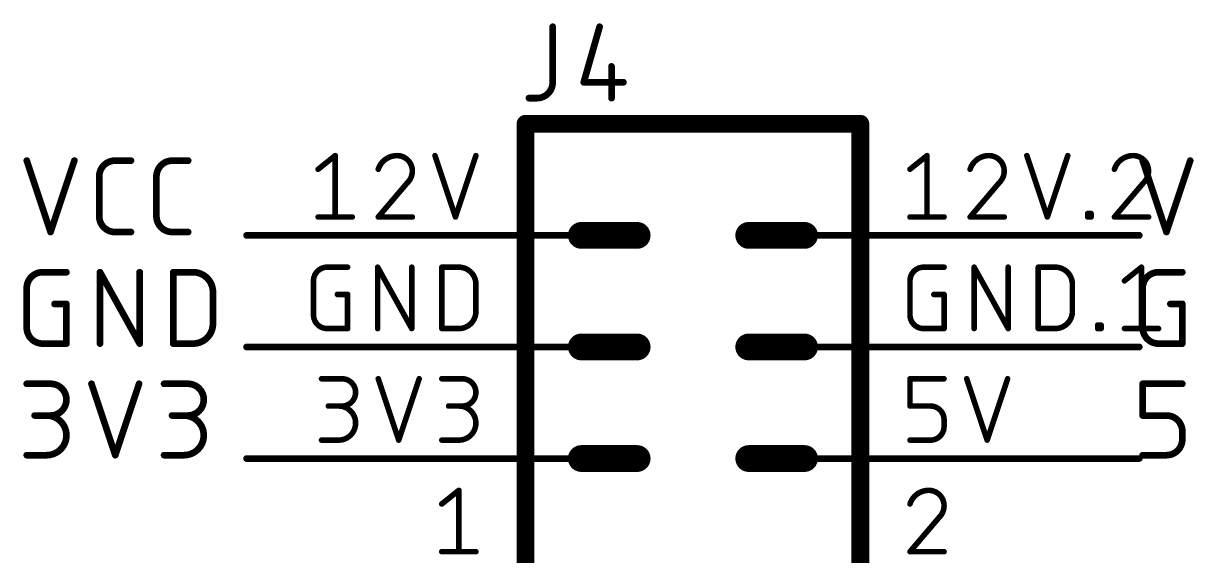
# Model space of a CAD drawing. Extents: x 13 to 226, y 41 to 152.
# Drawn here: x 15.24 to 41.88, y 94.31 to 106.43 of the extents above; entities that cross this region are included whole.
import ezdxf

# ---------------------------------------------------------------- set-up
doc = ezdxf.new("R2010")
doc.units = 0
for name, color, linetype in [('91', 122, 'CONTINUOUS'), ('94', 12, 'CONTINUOUS'), ('95', 251, 'CONTINUOUS')]:
    doc.layers.add(name, color=color, linetype=linetype)

msp = doc.modelspace()

# ---------------------------------------------------------------- linework, layer by layer
at = {"layer": '91', "const_width": 0.1524}
for points in [[(22.86, 101.6), (20.32, 101.6)], [(38.1, 101.6), (40.64, 101.6)], [(22.86, 99.06), (20.32, 99.06)], [(38.1, 99.06), (40.64, 99.06)], [(22.86, 96.52), (20.32, 96.52)], [(38.1, 96.52), (40.64, 96.52)]]:
    msp.add_lwpolyline(points, dxfattribs=at)
at = {"layer": '91', "const_width": 0.0762}
for points in [[(20.32, 101.6381, 1), (20.32, 101.5619)], [(22.86, 101.5619, 1), (22.86, 101.6381)], [(38.1, 101.6381, 1), (38.1, 101.5619)], [(40.64, 101.5619, 1), (40.64, 101.6381)], [(20.32, 99.0981, 1), (20.32, 99.0219)], [(22.86, 99.0219, 1), (22.86, 99.0981)], [(38.1, 99.0981, 1), (38.1, 99.0219)], [(40.64, 99.0219, 1), (40.64, 99.0981)], [(20.32, 96.5581, 1), (20.32, 96.4819)], [(22.86, 96.4819, 1), (22.86, 96.5581)], [(38.1, 96.5581, 1), (38.1, 96.4819)], [(40.64, 96.4819, 1), (40.64, 96.5581)]]:
    msp.add_lwpolyline(points, format="xyb", dxfattribs=at)
at = {"layer": '94'}
for points, const_width in [([(26.67, 104.14), (34.29, 104.14)], 0.4064), ([(26.67, 104.14), (26.67, 43.18)], 0.4064), ([(34.29, 43.18), (34.29, 104.14)], 0.4064), ([(29.21, 101.6), (27.94, 101.6)], 0.6096), ([(31.75, 101.6), (33.02, 101.6)], 0.6096), ([(22.86, 101.6), (27.94, 101.6)], 0.1524), ([(38.1, 101.6), (33.02, 101.6)], 0.1524), ([(29.21, 99.06), (27.94, 99.06)], 0.6096), ([(31.75, 99.06), (33.02, 99.06)], 0.6096), ([(22.86, 99.06), (27.94, 99.06)], 0.1524), ([(38.1, 99.06), (33.02, 99.06)], 0.1524), ([(29.21, 96.52), (27.94, 96.52)], 0.6096), ([(31.75, 96.52), (33.02, 96.52)], 0.6096), ([(22.86, 96.52), (27.94, 96.52)], 0.1524), ([(38.1, 96.52), (33.02, 96.52)], 0.1524)]:
    msp.add_lwpolyline(points, dxfattribs=dict(at, const_width=const_width))
for points, const_width in [([(26.67, 104.2416, 1), (26.67, 104.0384)], 0.2032), ([(26.7716, 104.14, 1), (26.5684, 104.14)], 0.2032), ([(34.3916, 104.14, 1), (34.1884, 104.14)], 0.2032), ([(34.29, 104.0384, 1), (34.29, 104.2416)], 0.2032), ([(27.94, 101.7524, 1), (27.94, 101.4476)], 0.3048), ([(29.21, 101.4476, 1), (29.21, 101.7524)], 0.3048), ([(31.75, 101.7524, 1), (31.75, 101.4476)], 0.3048), ([(33.02, 101.4476, 1), (33.02, 101.7524)], 0.3048), ([(22.86, 101.6381, 1), (22.86, 101.5619)], 0.0762), ([(27.94, 101.5619, 1), (27.94, 101.6381)], 0.0762), ([(33.02, 101.6381, 1), (33.02, 101.5619)], 0.0762), ([(38.1, 101.5619, 1), (38.1, 101.6381)], 0.0762), ([(27.94, 99.2124, 1), (27.94, 98.9076)], 0.3048), ([(29.21, 98.9076, 1), (29.21, 99.2124)], 0.3048), ([(31.75, 99.2124, 1), (31.75, 98.9076)], 0.3048), ([(33.02, 98.9076, 1), (33.02, 99.2124)], 0.3048), ([(22.86, 99.0981, 1), (22.86, 99.0219)], 0.0762), ([(27.94, 99.0219, 1), (27.94, 99.0981)], 0.0762), ([(33.02, 99.0981, 1), (33.02, 99.0219)], 0.0762), ([(38.1, 99.0219, 1), (38.1, 99.0981)], 0.0762), ([(27.94, 96.6724, 1), (27.94, 96.3676)], 0.3048), ([(29.21, 96.3676, 1), (29.21, 96.6724)], 0.3048), ([(31.75, 96.6724, 1), (31.75, 96.3676)], 0.3048), ([(33.02, 96.3676, 1), (33.02, 96.6724)], 0.3048), ([(22.86, 96.5581, 1), (22.86, 96.4819)], 0.0762), ([(27.94, 96.4819, 1), (27.94, 96.5581)], 0.0762), ([(33.02, 96.5581, 1), (33.02, 96.4819)], 0.0762), ([(38.1, 96.4819, 1), (38.1, 96.5581)], 0.0762)]:
    msp.add_lwpolyline(points, format="xyb", dxfattribs=dict(at, const_width=const_width))
at = {"layer": '95'}
for points, const_width in [([(27.2881, 106.3498), (27.2881, 105.0854)], 0.1524), ([(28.356, 106.3498), (27.9948, 105.0854)], 0.1524), ([(28.6269, 105.4467), (28.6269, 104.7242)], 0.1524), ([(27.9948, 105.0854), (28.8979, 105.0854)], 0.1524), ([(26.9268, 104.7242), (26.7462, 104.7242)], 0.1524), ([(15.3162, 103.3018), (15.8581, 101.6762)], 0.1524), ([(15.8581, 101.6762), (16.3999, 103.3018)], 0.1524), ([(17.3269, 103.3018), (17.6882, 103.3018)], 0.1524), ([(18.6295, 103.3018), (18.9908, 103.3018)], 0.1524), ([(21.9483, 103.1057), (22.3363, 103.4161)], 0.127), ([(22.3363, 103.4161), (22.3363, 102.0191)], 0.127), ([(24.6084, 103.4161), (25.074, 102.0191)], 0.127), ([(25.074, 102.0191), (25.5397, 103.4161)], 0.127), ([(35.4203, 103.1057), (35.8084, 103.4161)], 0.127), ([(35.8084, 103.4161), (35.8084, 102.0191)], 0.127), ([(38.0804, 103.4161), (38.5461, 102.0191)], 0.127), ([(38.5461, 102.0191), (39.0117, 103.4161)], 0.127), ([(40.7162, 103.3018), (41.2581, 101.6762)], 0.1524), ([(41.2581, 101.6762), (41.7999, 103.3018)], 0.1524), ([(16.9657, 102.0374), (16.9657, 102.9406)], 0.1524), ([(18.2683, 102.0374), (18.2683, 102.9406)], 0.1524), ([(23.9768, 102.7952), (23.3171, 102.0191)], 0.127), ([(37.4488, 102.7952), (36.7892, 102.0191)], 0.127), ([(40.7341, 102.7952), (40.0744, 102.0191)], 0.127), ([(21.9483, 102.0191), (22.7244, 102.0191)], 0.127), ([(23.3171, 102.0191), (24.0932, 102.0191)], 0.127), ([(35.4203, 102.0191), (36.1964, 102.0191)], 0.127), ([(36.7892, 102.0191), (37.5653, 102.0191)], 0.127), ([(39.4655, 102.0191), (39.4655, 102.0967)], 0.127), ([(39.4655, 102.0967), (39.5431, 102.0967)], 0.127), ([(39.5431, 102.0191), (39.4655, 102.0191)], 0.127), ([(39.5431, 102.0967), (39.5431, 102.0191)], 0.127), ([(40.0744, 102.0191), (40.8505, 102.0191)], 0.127), ([(17.6882, 101.6762), (17.3269, 101.6762)], 0.1524), ([(18.9908, 101.6762), (18.6295, 101.6762)], 0.1524), ([(15.6774, 100.7618), (16.2193, 100.7618)], 0.1524), ([(16.9835, 99.1362), (16.9835, 100.7618)], 0.1524), ([(16.9835, 100.7618), (17.8866, 99.1362)], 0.1524), ([(17.8866, 99.1362), (17.8866, 100.7618)], 0.1524), ([(18.6509, 99.1362), (18.6509, 100.7618)], 0.1524), ([(18.6509, 100.7618), (19.1024, 100.7618)], 0.1524), ([(22.1538, 100.8761), (22.6195, 100.8761)], 0.127), ([(23.3035, 99.4791), (23.3035, 100.8761)], 0.127), ([(23.3035, 100.8761), (24.0796, 99.4791)], 0.127), ([(24.0796, 99.4791), (24.0796, 100.8761)], 0.127), ([(24.7636, 99.4791), (24.7636, 100.8761)], 0.127), ([(24.7636, 100.8761), (25.1516, 100.8761)], 0.127), ([(35.7307, 100.8761), (36.1964, 100.8761)], 0.127), ([(36.8804, 99.4791), (36.8804, 100.8761)], 0.127), ([(36.8804, 100.8761), (37.6565, 99.4791)], 0.127), ([(37.6565, 99.4791), (37.6565, 100.8761)], 0.127), ([(38.3405, 99.4791), (38.3405, 100.8761)], 0.127), ([(38.3405, 100.8761), (38.7286, 100.8761)], 0.127), ([(40.3025, 100.5657), (40.6906, 100.8761)], 0.127), ([(40.6906, 100.8761), (40.6906, 99.4791)], 0.127), ([(41.0774, 100.7618), (41.6193, 100.7618)], 0.1524), ([(15.3162, 99.4974), (15.3162, 100.4006)], 0.1524), ([(21.8434, 99.7895), (21.8434, 100.5657)], 0.127), ([(25.5397, 100.488), (25.5397, 99.8672)], 0.127), ([(35.4203, 99.7895), (35.4203, 100.5657)], 0.127), ([(39.1166, 100.488), (39.1166, 99.8672)], 0.127), ([(40.7162, 99.4974), (40.7162, 100.4006)], 0.1524), ([(19.554, 100.3102), (19.554, 99.5878)], 0.1524), ([(22.3866, 100.2552), (22.6195, 100.2552)], 0.127), ([(22.6195, 100.2552), (22.6195, 99.4791)], 0.127), ([(35.9636, 100.2552), (36.1964, 100.2552)], 0.127), ([(36.1964, 100.2552), (36.1964, 99.4791)], 0.127), ([(15.9484, 100.0393), (16.2193, 100.0393)], 0.1524), ([(16.2193, 100.0393), (16.2193, 99.1362)], 0.1524), ([(41.3484, 100.0393), (41.6193, 100.0393)], 0.1524), ([(41.6193, 100.0393), (41.6193, 99.1362)], 0.1524), ([(39.6936, 99.4791), (39.6936, 99.5567)], 0.127), ([(39.6936, 99.5567), (39.7712, 99.5567)], 0.127), ([(39.7712, 99.5567), (39.7712, 99.4791)], 0.127), ([(22.6195, 99.4791), (22.1538, 99.4791)], 0.127), ([(25.1516, 99.4791), (24.7636, 99.4791)], 0.127), ([(36.1964, 99.4791), (35.7307, 99.4791)], 0.127), ([(38.7286, 99.4791), (38.3405, 99.4791)], 0.127), ([(39.7712, 99.4791), (39.6936, 99.4791)], 0.127), ([(40.3025, 99.4791), (41.0787, 99.4791)], 0.127), ([(16.2193, 99.1362), (15.6774, 99.1362)], 0.1524), ([(19.1024, 99.1362), (18.6509, 99.1362)], 0.1524), ([(41.6193, 99.1362), (41.0774, 99.1362)], 0.1524), ([(15.3162, 98.2218), (15.8581, 98.2218)], 0.1524), ([(16.789, 98.2218), (17.3309, 96.5962)], 0.1524), ([(17.3309, 96.5962), (17.8727, 98.2218)], 0.1524), ([(18.4424, 98.2218), (18.9843, 98.2218)], 0.1524), ([(22.0259, 98.3361), (22.4916, 98.3361)], 0.127), ([(23.3171, 98.3361), (23.7828, 96.9391)], 0.127), ([(23.7828, 96.9391), (24.2485, 98.3361)], 0.127), ([(24.7636, 98.3361), (25.2293, 98.3361)], 0.127), ([(35.4203, 97.7152), (35.4203, 98.3361)], 0.127), ([(35.4203, 98.3361), (36.1964, 98.3361)], 0.127), ([(36.7115, 98.3361), (37.1772, 96.9391)], 0.127), ([(37.1772, 96.9391), (37.6429, 98.3361)], 0.127), ([(40.7162, 97.4993), (40.7162, 98.2218)], 0.1524), ([(40.7162, 98.2218), (41.6193, 98.2218)], 0.1524), ([(22.4916, 97.7152), (22.1811, 97.7152)], 0.127), ([(25.2293, 97.7152), (24.9188, 97.7152)], 0.127), ([(35.886, 97.7152), (35.4203, 97.7152)], 0.127), ([(15.8581, 97.4993), (15.4968, 97.4993)], 0.1524), ([(18.9843, 97.4993), (18.6231, 97.4993)], 0.1524), ([(41.2581, 97.4993), (40.7162, 97.4993)], 0.1524), ([(36.1964, 97.2495), (36.1964, 97.4048)], 0.127), ([(22.0259, 96.9391), (22.4139, 96.9391)], 0.127), ([(24.7636, 96.9391), (25.1516, 96.9391)], 0.127), ([(35.4203, 96.9391), (35.886, 96.9391)], 0.127), ([(41.6193, 96.9574), (41.6193, 97.1381)], 0.1524), ([(15.3162, 96.5962), (15.7678, 96.5962)], 0.1524), ([(18.4424, 96.5962), (18.894, 96.5962)], 0.1524), ([(40.7162, 96.5962), (41.2581, 96.5962)], 0.1524), ([(24.7636, 95.4857), (25.1516, 95.7961)], 0.127), ([(25.1516, 95.7961), (25.1516, 94.3991)], 0.127), ([(36.08, 95.1752), (35.4203, 94.3991)], 0.127), ([(24.7636, 94.3991), (25.5397, 94.3991)], 0.127), ([(35.4203, 94.3991), (36.1964, 94.3991)], 0.127)]:
    msp.add_lwpolyline(points, dxfattribs=dict(at, const_width=const_width))
for points, const_width in [([(27.3262, 106.3498, 1), (27.25, 106.3498)], 0.0762), ([(28.3926, 106.3393, 1), (28.3194, 106.3603)], 0.0762), ([(28.665, 105.4467, 1), (28.5888, 105.4467)], 0.0762), ([(26.9268, 104.7242, 0.4142), (27.2881, 105.0854)], 0.1524), ([(27.3262, 105.0854, 1), (27.25, 105.0854)], 0.0762), ([(27.25, 105.0854, 1), (27.3262, 105.0854)], 0.0762), ([(27.9581, 105.0959, 1), (28.0314, 105.075)], 0.0762), ([(27.9948, 105.1235, 1), (27.9948, 105.0473)], 0.0762), ([(28.8979, 105.0473, 1), (28.8979, 105.1235)], 0.0762), ([(26.7462, 104.7623, 1), (26.7462, 104.6861)], 0.0762), ([(26.9268, 104.7623, 1), (26.9268, 104.6861)], 0.0762), ([(26.9268, 104.6861, 1), (26.9268, 104.7623)], 0.0762), ([(28.5888, 104.7242, 1), (28.665, 104.7242)], 0.0762), ([(15.3523, 103.3138, 1), (15.2801, 103.2898)], 0.0762), ([(16.4361, 103.2898, 1), (16.3638, 103.3138)], 0.0762), ([(17.3269, 103.3018, 0.4142), (16.9657, 102.9406)], 0.1524), ([(17.3269, 103.3399, 1), (17.3269, 103.2637)], 0.0762), ([(17.3269, 103.2637, 1), (17.3269, 103.3399)], 0.0762), ([(17.6882, 103.2637, 1), (17.6882, 103.3399)], 0.0762), ([(18.6295, 103.3018, 0.4142), (18.2683, 102.9406)], 0.1524), ([(18.6295, 103.3399, 1), (18.6295, 103.2637)], 0.0762), ([(18.6295, 103.2637, 1), (18.6295, 103.3399)], 0.0762), ([(18.9908, 103.2637, 1), (18.9908, 103.3399)], 0.0762), ([(22.3681, 103.4161, 1), (22.3046, 103.4161)], 0.0635), ([(22.3562, 103.3913, 1), (22.3165, 103.4409)], 0.0635), ([(23.744, 103.4161, 0.3252), (23.3171, 103.1057)], 0.127), ([(23.744, 103.4479, 1), (23.744, 103.3843)], 0.0635), ([(24.0932, 103.0669, 0.4142), (23.744, 103.4161)], 0.127), ([(23.744, 103.3844, 1), (23.744, 103.4478)], 0.0635), ([(24.6385, 103.4261, 1), (24.5782, 103.4061)], 0.0635), ([(25.5698, 103.4061, 1), (25.5096, 103.4261)], 0.0635), ([(35.8401, 103.4161, 1), (35.7766, 103.4161)], 0.0635), ([(35.8282, 103.3913, 1), (35.7885, 103.4409)], 0.0635), ([(37.216, 103.4161, 0.3252), (36.7891, 103.1057)], 0.127), ([(37.216, 103.4479, 1), (37.216, 103.3843)], 0.0635), ([(37.5653, 103.0669, 0.4142), (37.216, 103.4161)], 0.127), ([(37.216, 103.3844, 1), (37.216, 103.4478)], 0.0635), ([(38.1105, 103.4261, 1), (38.0503, 103.4061)], 0.0635), ([(39.0418, 103.4061, 1), (38.9816, 103.4261)], 0.0635), ([(40.5013, 103.4161, 0.3252), (40.0744, 103.1057)], 0.127), ([(40.5013, 103.4479, 1), (40.5013, 103.3843)], 0.0635), ([(40.8505, 103.0669, 0.4142), (40.5013, 103.4161)], 0.127), ([(40.5013, 103.3844, 1), (40.5013, 103.4478)], 0.0635), ([(40.7523, 103.3138, 1), (40.6801, 103.2898)], 0.0762), ([(41.8361, 103.2898, 1), (41.7638, 103.3138)], 0.0762), ([(21.9284, 103.1304, 1), (21.9681, 103.0809)], 0.0635), ([(23.2869, 103.1154, 1), (23.3473, 103.0959)], 0.0635), ([(23.9768, 102.7952, 0.2053), (24.0932, 103.0669)], 0.127), ([(24.125, 103.0668, 1), (24.0615, 103.0669)], 0.0635), ([(24.0615, 103.0669, 1), (24.125, 103.0669)], 0.0635), ([(35.4005, 103.1304, 1), (35.4401, 103.0809)], 0.0635), ([(36.7589, 103.1154, 1), (36.8194, 103.0959)], 0.0635), ([(37.4488, 102.7952, 0.2053), (37.5653, 103.0669)], 0.127), ([(37.597, 103.0668, 1), (37.5335, 103.0669)], 0.0635), ([(37.5335, 103.0669, 1), (37.597, 103.0669)], 0.0635), ([(40.0442, 103.1154, 1), (40.1046, 103.0959)], 0.0635), ([(40.7341, 102.7952, 0.2053), (40.8505, 103.0669)], 0.127), ([(40.8823, 103.0668, 1), (40.8188, 103.0669)], 0.0635), ([(40.8188, 103.0669, 1), (40.8823, 103.0669)], 0.0635), ([(17.0038, 102.9406, 1), (16.9276, 102.9406)], 0.0762), ([(16.9276, 102.9406, 1), (17.0038, 102.9406)], 0.0762), ([(18.3064, 102.9406, 1), (18.2302, 102.9406)], 0.0762), ([(18.2302, 102.9406, 1), (18.3064, 102.9406)], 0.0762), ([(23.9549, 102.8182, 1), (23.9987, 102.7722)], 0.0635), ([(24.001, 102.7746, 1), (23.9526, 102.8158)], 0.0635), ([(37.4269, 102.8182, 1), (37.4707, 102.7722)], 0.0635), ([(37.473, 102.7746, 1), (37.4247, 102.8158)], 0.0635), ([(40.7122, 102.8182, 1), (40.756, 102.7722)], 0.0635), ([(40.7583, 102.7746, 1), (40.7099, 102.8158)], 0.0635), ([(16.9657, 102.0374, 0.4142), (17.3269, 101.6762)], 0.1524), ([(17.0038, 102.0374, 1), (16.9276, 102.0374)], 0.0762), ([(16.9276, 102.0374, 1), (17.0038, 102.0374)], 0.0762), ([(18.2683, 102.0374, 0.4142), (18.6295, 101.6762)], 0.1524), ([(18.3064, 102.0374, 1), (18.2302, 102.0374)], 0.0762), ([(18.2302, 102.0374, 1), (18.3064, 102.0374)], 0.0762), ([(21.9483, 102.0509, 1), (21.9483, 101.9874)], 0.0635), ([(22.3046, 102.0191, 1), (22.3681, 102.0191)], 0.0635), ([(22.7244, 101.9874, 1), (22.7244, 102.0509)], 0.0635), ([(23.3171, 102.0509, 1), (23.3171, 101.9874)], 0.0635), ([(23.2929, 102.0397, 1), (23.3413, 101.9985)], 0.0635), ([(24.0932, 101.9874, 1), (24.0932, 102.0509)], 0.0635), ([(25.0439, 102.0291, 1), (25.1042, 102.0091)], 0.0635), ([(25.0439, 102.0091, 1), (25.1042, 102.0291)], 0.0635), ([(35.4203, 102.0509, 1), (35.4203, 101.9874)], 0.0635), ([(35.7766, 102.0191, 1), (35.8401, 102.0191)], 0.0635), ([(36.1964, 101.9874, 1), (36.1964, 102.0509)], 0.0635), ([(36.7892, 102.0509, 1), (36.7892, 101.9874)], 0.0635), ([(36.765, 102.0397, 1), (36.8133, 101.9985)], 0.0635), ([(37.5653, 101.9874, 1), (37.5653, 102.0509)], 0.0635), ([(38.5159, 102.0291, 1), (38.5762, 102.0091)], 0.0635), ([(38.5159, 102.0091, 1), (38.5762, 102.0291)], 0.0635), ([(39.4972, 102.0967, 1), (39.4337, 102.0967)], 0.0635), ([(39.4337, 102.0191, 1), (39.4972, 102.0191)], 0.0635), ([(39.4655, 102.1285, 1), (39.4655, 102.065)], 0.0635), ([(39.4655, 102.0509, 1), (39.4655, 101.9874)], 0.0635), ([(39.5748, 102.0967, 1), (39.5113, 102.0967)], 0.0635), ([(39.5113, 102.0191, 1), (39.5748, 102.0191)], 0.0635), ([(39.5431, 102.065, 1), (39.5431, 102.1285)], 0.0635), ([(39.5431, 101.9874, 1), (39.5431, 102.0509)], 0.0635), ([(40.0744, 102.0509, 1), (40.0744, 101.9874)], 0.0635), ([(40.0502, 102.0397, 1), (40.0986, 101.9985)], 0.0635), ([(40.8505, 101.9874, 1), (40.8505, 102.0509)], 0.0635), ([(17.3269, 101.7143, 1), (17.3269, 101.6381)], 0.0762), ([(17.3269, 101.6381, 1), (17.3269, 101.7143)], 0.0762), ([(17.6882, 101.6381, 1), (17.6882, 101.7143)], 0.0762), ([(18.6295, 101.7143, 1), (18.6295, 101.6381)], 0.0762), ([(18.6295, 101.6381, 1), (18.6295, 101.7143)], 0.0762), ([(18.9908, 101.6381, 1), (18.9908, 101.7143)], 0.0762), ([(15.8219, 101.6882, 1), (15.8942, 101.6642)], 0.0762), ([(15.8219, 101.6642, 1), (15.8942, 101.6882)], 0.0762), ([(41.2219, 101.6882, 1), (41.2942, 101.6642)], 0.0762), ([(41.2219, 101.6642, 1), (41.2942, 101.6882)], 0.0762), ([(15.6774, 100.7618, 0.4142), (15.3162, 100.4006)], 0.1524), ([(15.6774, 100.7999, 1), (15.6774, 100.7237)], 0.0762), ([(15.6774, 100.7237, 1), (15.6774, 100.7999)], 0.0762), ([(16.2193, 100.7237, 1), (16.2193, 100.7999)], 0.0762), ([(17.0216, 100.7618, 1), (16.9454, 100.7618)], 0.0762), ([(17.0168, 100.7803, 1), (16.9502, 100.7433)], 0.0762), ([(17.9247, 100.7618, 1), (17.8485, 100.7618)], 0.0762), ([(18.689, 100.7618, 1), (18.6128, 100.7618)], 0.0762), ([(18.6509, 100.7999, 1), (18.6509, 100.7237)], 0.0762), ([(19.554, 100.3102, 0.4142), (19.1024, 100.7618)], 0.1524), ([(19.1024, 100.7999, 1), (19.1024, 100.7237)], 0.0762), ([(19.1024, 100.7237, 1), (19.1024, 100.7999)], 0.0762), ([(22.1538, 100.8761, 0.4142), (21.8434, 100.5657)], 0.127), ([(22.1538, 100.9079, 1), (22.1538, 100.8444)], 0.0635), ([(22.1538, 100.8444, 1), (22.1538, 100.9078)], 0.0635), ([(22.6195, 100.8444, 1), (22.6195, 100.9079)], 0.0635), ([(23.3352, 100.8761, 1), (23.2717, 100.8761)], 0.0635), ([(23.3312, 100.8915, 1), (23.2757, 100.8607)], 0.0635), ([(24.1113, 100.8761, 1), (24.0478, 100.8761)], 0.0635), ([(24.7636, 100.9079, 1), (24.7636, 100.8444)], 0.0635), ([(24.7953, 100.8761, 1), (24.7318, 100.8761)], 0.0635), ([(25.1516, 100.9079, 1), (25.1516, 100.8444)], 0.0635), ([(25.5397, 100.488, 0.4142), (25.1516, 100.8761)], 0.127), ([(25.1516, 100.8444, 1), (25.1516, 100.9079)], 0.0635), ([(35.7307, 100.8761, 0.4142), (35.4203, 100.5657)], 0.127), ([(35.7307, 100.9079, 1), (35.7307, 100.8444)], 0.0635), ([(35.7307, 100.8444, 1), (35.7307, 100.9078)], 0.0635), ([(36.1964, 100.8444, 1), (36.1964, 100.9079)], 0.0635), ([(36.9122, 100.8761, 1), (36.8487, 100.8761)], 0.0635), ([(36.9082, 100.8915, 1), (36.8527, 100.8607)], 0.0635), ([(37.6883, 100.8761, 1), (37.6248, 100.8761)], 0.0635), ([(38.3405, 100.9079, 1), (38.3405, 100.8444)], 0.0635), ([(38.3723, 100.8761, 1), (38.3088, 100.8761)], 0.0635), ([(38.7286, 100.9079, 1), (38.7286, 100.8444)], 0.0635), ([(39.1166, 100.488, 0.4142), (38.7286, 100.8761)], 0.127), ([(38.7286, 100.8444, 1), (38.7286, 100.9079)], 0.0635), ([(40.7223, 100.8761, 1), (40.6588, 100.8761)], 0.0635), ([(40.7104, 100.8513, 1), (40.6708, 100.9009)], 0.0635), ([(41.0774, 100.7618, 0.4142), (40.7162, 100.4006)], 0.1524), ([(41.0774, 100.7999, 1), (41.0774, 100.7237)], 0.0762), ([(41.0774, 100.7237, 1), (41.0774, 100.7999)], 0.0762), ([(41.6193, 100.7237, 1), (41.6193, 100.7999)], 0.0762), ([(15.3543, 100.4006, 1), (15.2781, 100.4006)], 0.0762), ([(15.2781, 100.4006, 1), (15.3543, 100.4006)], 0.0762), ([(21.8751, 100.5657, 1), (21.8116, 100.5657)], 0.0635), ([(21.8116, 100.5657, 1), (21.8751, 100.5657)], 0.0635), ([(25.5714, 100.488, 1), (25.508, 100.488)], 0.0635), ([(25.508, 100.488, 1), (25.5714, 100.488)], 0.0635), ([(35.4521, 100.5657, 1), (35.3886, 100.5657)], 0.0635), ([(35.3886, 100.5657, 1), (35.4521, 100.5657)], 0.0635), ([(39.1484, 100.488, 1), (39.0849, 100.488)], 0.0635), ([(39.0849, 100.488, 1), (39.1484, 100.488)], 0.0635), ([(40.2827, 100.5904, 1), (40.3224, 100.5409)], 0.0635), ([(40.7543, 100.4006, 1), (40.6781, 100.4006)], 0.0762), ([(40.6781, 100.4006, 1), (40.7543, 100.4006)], 0.0762), ([(19.5921, 100.3102, 1), (19.5159, 100.3102)], 0.0762), ([(19.5159, 100.3102, 1), (19.5921, 100.3102)], 0.0762), ([(22.3866, 100.287, 1), (22.3866, 100.2235)], 0.0635), ([(22.6512, 100.2552, 1), (22.5877, 100.2552)], 0.0635), ([(22.6195, 100.2235, 1), (22.6195, 100.287)], 0.0635), ([(35.9636, 100.287, 1), (35.9636, 100.2235)], 0.0635), ([(36.2282, 100.2552, 1), (36.1647, 100.2552)], 0.0635), ([(36.1964, 100.2235, 1), (36.1964, 100.287)], 0.0635), ([(15.9484, 100.0774, 1), (15.9484, 100.0012)], 0.0762), ([(16.2574, 100.0393, 1), (16.1812, 100.0393)], 0.0762), ([(16.2193, 100.0012, 1), (16.2193, 100.0774)], 0.0762), ([(25.1516, 99.4791, 0.4142), (25.5397, 99.8672)], 0.127), ([(25.5714, 99.8672, 1), (25.508, 99.8672)], 0.0635), ([(25.508, 99.8672, 1), (25.5714, 99.8672)], 0.0635), ([(38.7286, 99.4791, 0.4142), (39.1166, 99.8672)], 0.127), ([(39.1484, 99.8672, 1), (39.0849, 99.8672)], 0.0635), ([(39.0849, 99.8672, 1), (39.1484, 99.8672)], 0.0635), ([(41.3484, 100.0774, 1), (41.3484, 100.0012)], 0.0762), ([(41.6574, 100.0393, 1), (41.5812, 100.0393)], 0.0762), ([(41.6193, 100.0012, 1), (41.6193, 100.0774)], 0.0762), ([(19.1024, 99.1362, 0.4142), (19.554, 99.5878)], 0.1524), ([(19.5921, 99.5878, 1), (19.5159, 99.5878)], 0.0762), ([(19.5159, 99.5878, 1), (19.5921, 99.5878)], 0.0762), ([(21.8751, 99.7895, 1), (21.8116, 99.7895)], 0.0635), ([(21.8116, 99.7895, 1), (21.8751, 99.7895)], 0.0635), ([(21.8434, 99.7895, 0.4142), (22.1538, 99.4791)], 0.127), ([(35.4203, 99.7895, 0.4142), (35.7307, 99.4791)], 0.127), ([(35.4521, 99.7895, 1), (35.3886, 99.7895)], 0.0635), ([(35.3886, 99.7895, 1), (35.4521, 99.7895)], 0.0635), ([(39.7253, 99.5567, 1), (39.6618, 99.5567)], 0.0635), ([(39.6936, 99.5885, 1), (39.6936, 99.525)], 0.0635), ([(39.803, 99.5567, 1), (39.7395, 99.5567)], 0.0635), ([(39.7712, 99.525, 1), (39.7712, 99.5885)], 0.0635), ([(15.3162, 99.4974, 0.4142), (15.6774, 99.1362)], 0.1524), ([(15.3543, 99.4974, 1), (15.2781, 99.4974)], 0.0762), ([(15.2781, 99.4974, 1), (15.3543, 99.4974)], 0.0762), ([(22.1538, 99.5109, 1), (22.1538, 99.4474)], 0.0635), ([(22.1538, 99.4474, 1), (22.1538, 99.5109)], 0.0635), ([(22.5877, 99.4791, 1), (22.6512, 99.4791)], 0.0635), ([(22.6195, 99.4474, 1), (22.6195, 99.5109)], 0.0635), ([(23.2717, 99.4791, 1), (23.3352, 99.4791)], 0.0635), ([(24.0478, 99.4791, 1), (24.1113, 99.4791)], 0.0635), ([(24.0518, 99.4637, 1), (24.1073, 99.4945)], 0.0635), ([(24.7636, 99.5109, 1), (24.7636, 99.4474)], 0.0635), ([(24.7318, 99.4791, 1), (24.7953, 99.4791)], 0.0635), ([(25.1516, 99.5108, 1), (25.1516, 99.4474)], 0.0635), ([(25.1516, 99.4474, 1), (25.1516, 99.5109)], 0.0635), ([(35.7307, 99.5109, 1), (35.7307, 99.4474)], 0.0635), ([(35.7307, 99.4474, 1), (35.7307, 99.5109)], 0.0635), ([(36.1647, 99.4791, 1), (36.2282, 99.4791)], 0.0635), ([(36.1964, 99.4474, 1), (36.1964, 99.5109)], 0.0635), ([(36.8487, 99.4791, 1), (36.9122, 99.4791)], 0.0635), ([(37.6248, 99.4791, 1), (37.6883, 99.4791)], 0.0635), ([(37.6288, 99.4637, 1), (37.6843, 99.4945)], 0.0635), ([(38.3405, 99.5109, 1), (38.3405, 99.4474)], 0.0635), ([(38.3088, 99.4791, 1), (38.3723, 99.4791)], 0.0635), ([(38.7286, 99.5108, 1), (38.7286, 99.4474)], 0.0635), ([(38.7286, 99.4474, 1), (38.7286, 99.5109)], 0.0635), ([(39.6618, 99.4791, 1), (39.7253, 99.4791)], 0.0635), ([(39.6936, 99.5109, 1), (39.6936, 99.4474)], 0.0635), ([(39.7395, 99.4791, 1), (39.803, 99.4791)], 0.0635), ([(39.7712, 99.4474, 1), (39.7712, 99.5109)], 0.0635), ([(40.3025, 99.5109, 1), (40.3025, 99.4474)], 0.0635), ([(40.6588, 99.4791, 1), (40.7223, 99.4791)], 0.0635), ([(40.7162, 99.4974, 0.4142), (41.0774, 99.1362)], 0.1524), ([(40.7543, 99.4974, 1), (40.6781, 99.4974)], 0.0762), ([(40.6781, 99.4974, 1), (40.7543, 99.4974)], 0.0762), ([(41.0787, 99.4474, 1), (41.0787, 99.5109)], 0.0635), ([(15.6774, 99.1743, 1), (15.6774, 99.0981)], 0.0762), ([(15.6774, 99.0981, 1), (15.6774, 99.1743)], 0.0762), ([(16.1812, 99.1362, 1), (16.2574, 99.1362)], 0.0762), ([(16.2193, 99.0981, 1), (16.2193, 99.1743)], 0.0762), ([(16.9454, 99.1362, 1), (17.0216, 99.1362)], 0.0762), ([(17.8485, 99.1362, 1), (17.9247, 99.1362)], 0.0762), ([(17.8533, 99.1177, 1), (17.9199, 99.1547)], 0.0762), ([(18.6509, 99.1743, 1), (18.6509, 99.0981)], 0.0762), ([(18.6128, 99.1362, 1), (18.689, 99.1362)], 0.0762), ([(19.1024, 99.1743, 1), (19.1024, 99.0981)], 0.0762), ([(19.1024, 99.0981, 1), (19.1024, 99.1743)], 0.0762), ([(41.0774, 99.1743, 1), (41.0774, 99.0981)], 0.0762), ([(41.0774, 99.0981, 1), (41.0774, 99.1743)], 0.0762), ([(41.5812, 99.1362, 1), (41.6574, 99.1362)], 0.0762), ([(41.6193, 99.0981, 1), (41.6193, 99.1743)], 0.0762), ([(15.3162, 98.2599, 1), (15.3162, 98.1837)], 0.0762), ([(15.8581, 97.4993, 1), (15.8581, 98.2218)], 0.1524), ([(15.8581, 98.2599, 1), (15.8581, 98.1837)], 0.0762), ([(15.8581, 98.1837, 1), (15.8581, 98.2599)], 0.0762), ([(16.8252, 98.2338, 1), (16.7529, 98.2098)], 0.0762), ([(17.9089, 98.2098, 1), (17.8366, 98.2338)], 0.0762), ([(18.4424, 98.2599, 1), (18.4424, 98.1837)], 0.0762), ([(18.9843, 97.4993, 1), (18.9843, 98.2218)], 0.1524), ([(18.9843, 98.2599, 1), (18.9843, 98.1837)], 0.0762), ([(18.9843, 98.1837, 1), (18.9843, 98.2599)], 0.0762), ([(22.0259, 98.3679, 1), (22.0259, 98.3043)], 0.0635), ([(22.4916, 98.3679, 1), (22.4916, 98.3043)], 0.0635), ([(22.4916, 97.7152, 1), (22.4916, 98.3361)], 0.127), ([(22.4916, 98.3043, 1), (22.4916, 98.3679)], 0.0635), ([(23.3472, 98.3461, 1), (23.287, 98.3261)], 0.0635), ([(24.2786, 98.3261, 1), (24.2183, 98.3461)], 0.0635), ([(24.7636, 98.3679, 1), (24.7636, 98.3043)], 0.0635), ([(25.2293, 98.3679, 1), (25.2293, 98.3043)], 0.0635), ([(25.2293, 97.7152, 1), (25.2293, 98.3361)], 0.127), ([(25.2293, 98.3043, 1), (25.2293, 98.3679)], 0.0635), ([(35.4203, 98.3679, 1), (35.4203, 98.3043)], 0.0635), ([(35.4521, 98.3361, 1), (35.3886, 98.3361)], 0.0635), ([(36.1964, 98.3043, 1), (36.1964, 98.3679)], 0.0635), ([(36.7417, 98.3461, 1), (36.6814, 98.3261)], 0.0635), ([(37.673, 98.3261, 1), (37.6128, 98.3461)], 0.0635), ([(40.7543, 98.2218, 1), (40.6781, 98.2218)], 0.0762), ([(40.7162, 98.2599, 1), (40.7162, 98.1837)], 0.0762), ([(41.6193, 98.1837, 1), (41.6193, 98.2599)], 0.0762), ([(22.1811, 97.747, 1), (22.1811, 97.6835)], 0.0635), ([(22.4139, 97.747, 1), (22.4139, 97.6835)], 0.0635), ([(22.4139, 96.9391, 1), (22.4139, 97.7152)], 0.127), ([(22.4916, 97.747, 1), (22.4916, 97.6835)], 0.0635), ([(22.4916, 97.6835, 1), (22.4916, 97.747)], 0.0635), ([(24.9188, 97.747, 1), (24.9188, 97.6835)], 0.0635), ([(25.1516, 97.747, 1), (25.1516, 97.6835)], 0.0635), ([(25.1516, 96.9391, 1), (25.1516, 97.7152)], 0.127), ([(25.2293, 97.747, 1), (25.2293, 97.6835)], 0.0635), ([(25.2293, 97.6835, 1), (25.2293, 97.747)], 0.0635), ([(35.4203, 97.747, 1), (35.4203, 97.6835)], 0.0635), ([(35.886, 97.747, 1), (35.886, 97.6835)], 0.0635), ([(36.1964, 97.4048, 0.4142), (35.886, 97.7152)], 0.127), ([(35.886, 97.6835, 1), (35.886, 97.747)], 0.0635), ([(15.4968, 97.5374, 1), (15.4968, 97.4612)], 0.0762), ([(15.7678, 96.5962, 1), (15.7678, 97.4993)], 0.1524), ([(15.7678, 97.5374, 1), (15.7678, 97.4612)], 0.0762), ([(15.8581, 97.5374, 1), (15.8581, 97.4612)], 0.0762), ([(15.8581, 97.4612, 1), (15.8581, 97.5374)], 0.0762), ([(18.6231, 97.5374, 1), (18.6231, 97.4612)], 0.0762), ([(18.894, 96.5962, 1), (18.894, 97.4993)], 0.1524), ([(18.894, 97.5374, 1), (18.894, 97.4612)], 0.0762), ([(18.9843, 97.5374, 1), (18.9843, 97.4612)], 0.0762), ([(18.9843, 97.4612, 1), (18.9843, 97.5374)], 0.0762), ([(35.3886, 97.7152, 1), (35.4521, 97.7152)], 0.0635), ([(40.7162, 97.5374, 1), (40.7162, 97.4612)], 0.0762), ([(40.6781, 97.4993, 1), (40.7543, 97.4993)], 0.0762), ([(41.6193, 97.1381, 0.4142), (41.2581, 97.4993)], 0.1524), ([(41.2581, 97.5374, 1), (41.2581, 97.4612)], 0.0762), ([(41.2581, 97.4612, 1), (41.2581, 97.5374)], 0.0762), ([(35.886, 96.9391, 0.4142), (36.1964, 97.2495)], 0.127), ([(36.2282, 97.4048, 1), (36.1647, 97.4048)], 0.0635), ([(36.1647, 97.4048, 1), (36.2282, 97.4048)], 0.0635), ([(36.2282, 97.2495, 1), (36.1647, 97.2495)], 0.0635), ([(36.1647, 97.2495, 1), (36.2282, 97.2495)], 0.0635), ([(22.0259, 96.9709, 1), (22.0259, 96.9074)], 0.0635), ([(22.4139, 96.9709, 1), (22.4139, 96.9074)], 0.0635), ([(22.4139, 96.9074, 1), (22.4139, 96.9709)], 0.0635), ([(23.7527, 96.9491, 1), (23.8129, 96.9291)], 0.0635), ([(23.7527, 96.9291, 1), (23.8129, 96.9491)], 0.0635), ([(24.7636, 96.9709, 1), (24.7636, 96.9074)], 0.0635), ([(25.1516, 96.9709, 1), (25.1516, 96.9074)], 0.0635), ([(25.1516, 96.9074, 1), (25.1516, 96.9709)], 0.0635), ([(35.4203, 96.9709, 1), (35.4203, 96.9074)], 0.0635), ([(35.886, 96.9709, 1), (35.886, 96.9074)], 0.0635), ([(35.886, 96.9074, 1), (35.886, 96.9709)], 0.0635), ([(37.1471, 96.9491, 1), (37.2073, 96.9291)], 0.0635), ([(37.1471, 96.9291, 1), (37.2073, 96.9491)], 0.0635), ([(41.2581, 96.5962, 0.4142), (41.6193, 96.9574)], 0.1524), ([(41.6574, 97.1381, 1), (41.5812, 97.1381)], 0.0762), ([(41.5812, 97.1381, 1), (41.6574, 97.1381)], 0.0762), ([(41.6574, 96.9574, 1), (41.5812, 96.9574)], 0.0762), ([(41.5812, 96.9574, 1), (41.6574, 96.9574)], 0.0762), ([(15.3162, 96.6343, 1), (15.3162, 96.5581)], 0.0762), ([(15.7678, 96.6343, 1), (15.7678, 96.5581)], 0.0762), ([(15.7678, 96.5581, 1), (15.7678, 96.6343)], 0.0762), ([(17.2947, 96.6082, 1), (17.367, 96.5842)], 0.0762), ([(17.2947, 96.5842, 1), (17.367, 96.6082)], 0.0762), ([(18.4424, 96.6343, 1), (18.4424, 96.5581)], 0.0762), ([(18.894, 96.6343, 1), (18.894, 96.5581)], 0.0762), ([(18.894, 96.5581, 1), (18.894, 96.6343)], 0.0762), ([(40.7162, 96.6343, 1), (40.7162, 96.5581)], 0.0762), ([(41.2581, 96.6343, 1), (41.2581, 96.5581)], 0.0762), ([(41.2581, 96.5581, 1), (41.2581, 96.6343)], 0.0762), ([(25.1834, 95.7961, 1), (25.1199, 95.7961)], 0.0635), ([(25.1715, 95.7713, 1), (25.1318, 95.8209)], 0.0635), ([(35.8472, 95.7961, 0.3252), (35.4203, 95.4857)], 0.127), ([(35.8472, 95.8279, 1), (35.8472, 95.7644)], 0.0635), ([(36.1964, 95.4468, 0.4142), (35.8472, 95.7961)], 0.127), ([(35.8472, 95.7644, 1), (35.8472, 95.8278)], 0.0635), ([(24.7438, 95.5104, 1), (24.7834, 95.4609)], 0.0635), ([(35.3901, 95.4954, 1), (35.4505, 95.4759)], 0.0635), ([(36.08, 95.1752, 0.2053), (36.1964, 95.4468)], 0.127), ([(36.2282, 95.4468, 1), (36.1647, 95.4469)], 0.0635), ([(36.1647, 95.4468, 1), (36.2282, 95.4468)], 0.0635), ([(36.0581, 95.1982, 1), (36.1019, 95.1522)], 0.0635), ([(36.1042, 95.1546, 1), (36.0558, 95.1958)], 0.0635), ([(24.7636, 94.4309, 1), (24.7636, 94.3674)], 0.0635), ([(25.1199, 94.3991, 1), (25.1834, 94.3991)], 0.0635), ([(25.5397, 94.3674, 1), (25.5397, 94.4309)], 0.0635), ([(35.4203, 94.4309, 1), (35.4203, 94.3674)], 0.0635), ([(35.3961, 94.4197, 1), (35.4445, 94.3785)], 0.0635), ([(36.1964, 94.3674, 1), (36.1964, 94.4309)], 0.0635)]:
    msp.add_lwpolyline(points, format="xyb", dxfattribs=dict(at, const_width=const_width))

doc.saveas('drawing.dxf')
